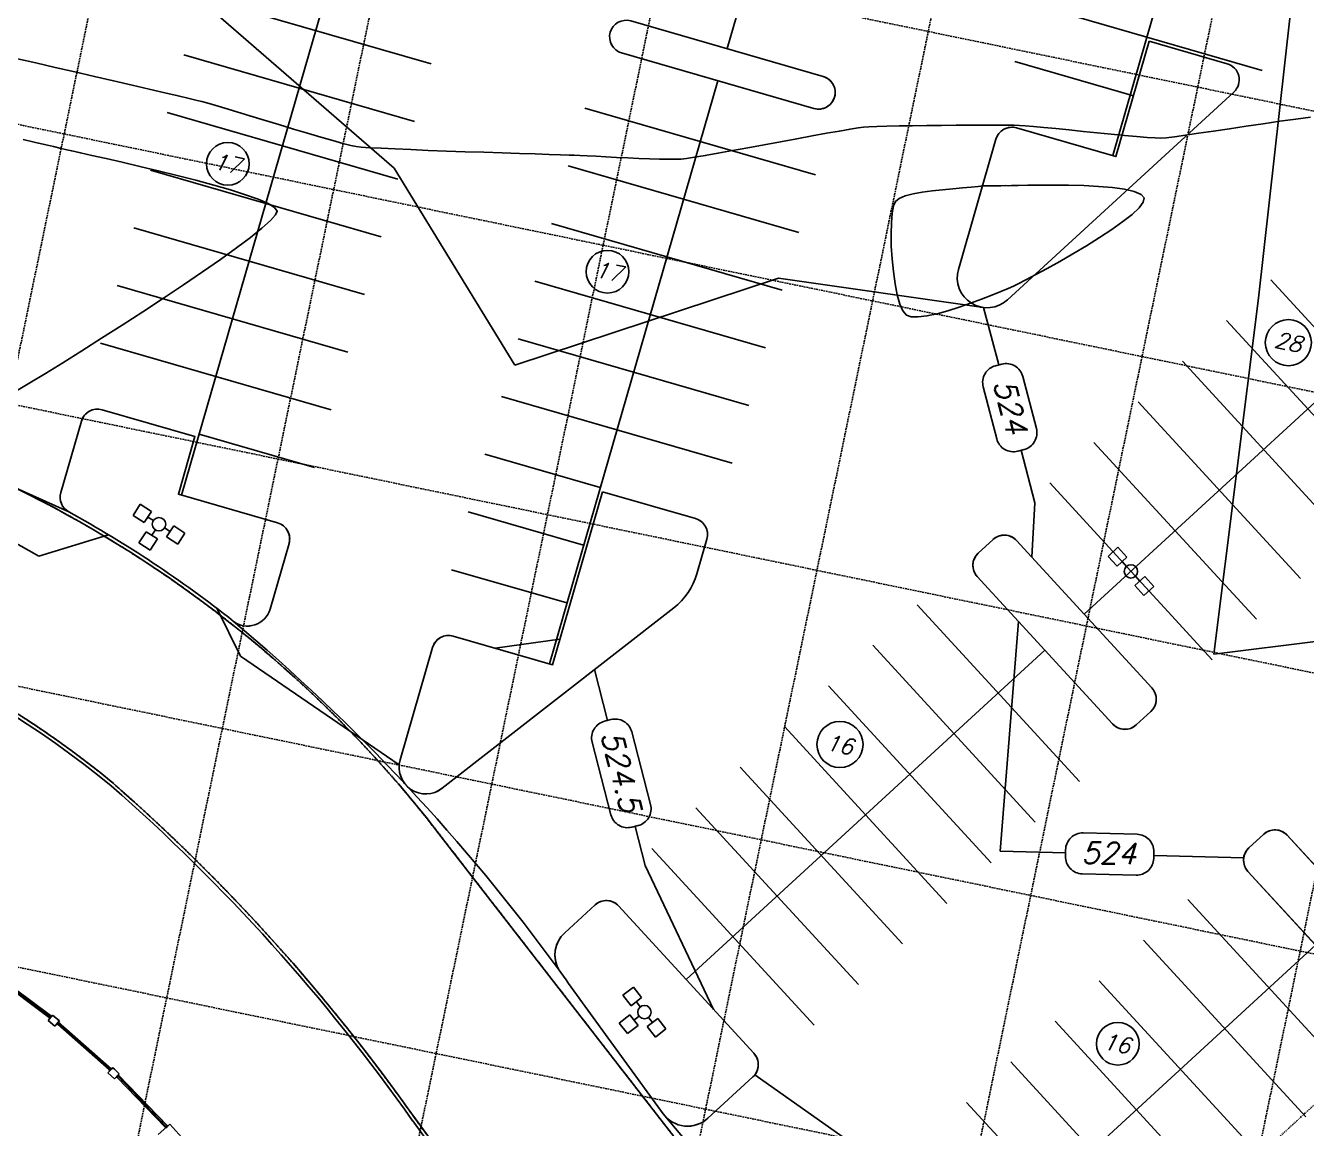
# Model space of a CAD drawing. Header units: inches. Extents: x 3071 to 5995, y 4947 to 7102.
# Drawn here: x 4341.5 to 4533.5, y 5998.1 to 6163.4 of the extents above; entities that cross this region are included whole.
import ezdxf

# ---------------------------------------------------------------- set-up
doc = ezdxf.new("R2010")
doc.units = ezdxf.units.IN
doc.header["$MEASUREMENT"] = 0
doc.linetypes.add('DIVIDE2', pattern=[0.625, 0.25, -0.125, 0, -0.125, 0, -0.125])
doc.linetypes.add('HIDDEN', pattern=[0.375, 0.25, -0.125])
for name, color, linetype in [('A-WALL', 77, 'Continuous'), ('BLDG-BOC', 4, 'Continuous'), ('BOC', 4, 'Continuous'), ('COUNT', 11, 'Continuous'), ('EC', 3, 'Continuous'), ('FIRELANE', 5, 'HIDDEN'), ('GRID', 254, 'HIDDEN'), ('hatch-ol', 7, 'Continuous'), ('LIGHTS', 7, 'Continuous'), ('PC', 43, 'Continuous'), ('STRIPING', 11, 'Continuous')]:
    doc.layers.add(name, color=color, linetype=linetype)
doc.styles.add('L60', font='SIMPLEX.shx', dxfattribs={"height": 2.4})
doc.styles.add('L80', font='simplex.shx', dxfattribs={"oblique": 15, "height": 4})

msp = doc.modelspace()

# ---------------------------------------------------------------- linework, layer by layer
at = {"layer": 'A-WALL', "color": 7}
for p, q in [((4345.01, 6014.74), (4336.77, 6020.92)), ((4336.84, 6021.28), (4345.37, 6014.88)), ((4336.87, 6021.05), (4345.11, 6014.87)), ((4345.21, 6015), (4336.97, 6021.18)), ((4345.53, 6015.07), (4344.87, 6014.26)), ((4345.9, 6013.43), (4344.87, 6014.26)), ((4345.21, 6015), (4345.01, 6014.74)), ((4345.01, 6014.74), (4345.14, 6014.64)), ((4345.14, 6014.64), (4345.34, 6014.9)), ((4345.34, 6014.9), (4345.21, 6015)), ((4345.37, 6014.88), (4345.53, 6015.07)), ((4345.53, 6015.07), (4346.56, 6014.23)), ((4346.56, 6014.23), (4345.9, 6013.43)), ((4346.4, 6014.04), (4346.18, 6013.79)), ((4346.18, 6013.79), (4346.31, 6013.68)), ((4346.31, 6013.68), (4346.53, 6013.93)), ((4354.01, 6006.85), (4346.31, 6013.68)), ((4346.56, 6014.23), (4346.4, 6014.04)), ((4346.4, 6014.04), (4354.37, 6006.98)), ((4346.53, 6013.93), (4346.4, 6014.04)), ((4346.42, 6013.81), (4354.12, 6006.97)), ((4346.53, 6013.93), (4354.23, 6007.1)), ((4354.57, 6007.2), (4353.85, 6006.44)), ((4354.81, 6005.53), (4353.85, 6006.44)), ((4354.23, 6007.1), (4354.01, 6006.85)), ((4354.01, 6006.85), (4354.14, 6006.74)), ((4354.14, 6006.74), (4354.36, 6006.99)), ((4354.36, 6006.99), (4354.23, 6007.1)), ((4354.37, 6006.98), (4354.57, 6007.2)), ((4354.57, 6007.2), (4355.53, 6006.28)), ((4355.53, 6006.28), (4354.81, 6005.53)), ((4355.36, 6006.1), (4355.12, 6005.86)), ((4355.53, 6006.28), (4355.36, 6006.1)), ((4355.36, 6006.1), (4362.82, 5998.43)), ((4355.48, 6005.98), (4355.36, 6006.1)), ((4355.12, 6005.86), (4355.24, 6005.74)), ((4355.24, 6005.74), (4355.48, 6005.98)), ((4362.41, 5998.28), (4355.24, 6005.74)), ((4355.36, 6005.86), (4362.53, 5998.4)), ((4355.48, 6005.98), (4362.65, 5998.51)), ((4361.4, 5997.17), (4363.14, 5998.73)), ((4362.65, 5998.51), (4362.41, 5998.28)), ((4362.53, 5998.16), (4362.77, 5998.39)), ((4362.77, 5998.39), (4362.65, 5998.51)), ((4362.82, 5998.43), (4363.14, 5998.73)), ((4363.14, 5998.73), (4365.37, 5996.25)), ((4363.14, 5998.73), (4365.37, 5996.25)), ((4362.41, 5998.28), (4362.53, 5998.16))]:
    msp.add_line(p, q, dxfattribs=at)
for start, end in [(50.6475, 51.1407), (46.2067, 46.6999)]:
    msp.add_arc((4248.44, 5894.57), 154.75, start, end, dxfattribs=at)
at = {"layer": 'BLDG-BOC', "color": 7}
msp.add_line((4418.58, 5973.02), (4399.53, 5999.22), dxfattribs=at)
for centre, radius, start, end in [((4264.91, 5941.35), 140.28, 50.4068, 84.3417), ((4166.03, 5834.56), 285.72, 35.1922, 48.7758), ((4166.03, 5834.56), 285.72, 35.1922, 48.7758)]:
    msp.add_arc(centre, radius, start, end, dxfattribs=at)
at = {"layer": 'BOC', "color": 7}
for p, q in [((4432.25, 6164.14), (4461.07, 6155.81)), ((4509.95, 6161.09), (4504.96, 6143.8)), ((4509.95, 6161.09), (4521.63, 6157.72)), ((4430.86, 6159.33), (4459.68, 6151.01)), ((4488.7, 6122.32), (4522.63, 6153.47)), ((4504.96, 6143.8), (4490.07, 6148.1)), ((4486.97, 6146.39), (4481.34, 6126.88)), ((4352.96, 6105.84), (4366.89, 6101.82)), ((4349.87, 6104.14), (4346.77, 6093.42)), ((4364.4, 6093.17), (4366.89, 6101.82)), ((4364.4, 6093.17), (4379.29, 6088.87)), ((4428, 6093.55), (4420.51, 6067.61)), ((4428, 6093.55), (4441.93, 6089.52)), ((4378.15, 6075.94), (4381, 6085.78)), ((4443.63, 6086.43), (4442.14, 6081.25)), ((4484.32, 6084.36), (4486.53, 6086.38)), ((4490.06, 6086.23), (4510.35, 6064.14)), ((4484.17, 6080.82), (4504.46, 6058.73)), ((4438.68, 6076.13), (4403.95, 6049.08)), ((4405.61, 6071.91), (4420.51, 6067.61)), ((4402.52, 6070.2), (4397.65, 6053.34)), ((4507.99, 6058.58), (4510.2, 6060.6)), ((4524.9, 6040.16), (4527.11, 6042.19)), ((4530.65, 6042.04), (4550.94, 6019.94)), ((4524.75, 6036.63), (4545.04, 6014.53)), ((4422.32, 6027.42), (4426.87, 6031.6)), ((4430.4, 6031.45), (4450.69, 6009.35)), ((4437.09, 6000.28), (4424.6, 6017.46)), ((4443.78, 5999.61), (4450.54, 6005.82))]:
    msp.add_line(p, q, dxfattribs=at)
for centre, radius, start, end in [((4431.55, 6161.74), 2.5, 73.894, 253.894), ((4520.94, 6155.32), 2.5, 312.5596, 73.894), ((4460.37, 6153.41), 2.5, 253.894, 73.894), ((4489.37, 6145.7), 2.5, 73.894, 163.894), ((4485.66, 6125.63), 4.5, 163.894, 312.5596), ((4352.27, 6103.44), 2.5, 73.894, 163.894), ((4349.17, 6092.72), 2.5, 163.894, 241.1062), ((4260.51, 5932.07), 181, 51.726, 61.1062), ((4378.59, 6086.47), 2.5, 343.894, 73.894), ((4441.23, 6087.12), 2.5, 343.894, 73.894), ((4488.22, 6084.54), 2.5, 42.5596, 132.5596), ((4486.01, 6082.51), 2.5, 132.5596, 222.5596), ((4432.53, 6084.02), 10, 307.9226, 343.894), ((4374.79, 6076.91), 3.5, 231.726, 343.894), ((4404.92, 6069.5), 2.5, 73.894, 163.894), ((4508.51, 6062.45), 2.5, 312.5596, 42.5596), ((4506.3, 6060.42), 2.5, 222.5596, 312.5596), ((4401.5, 6052.24), 4, 163.894, 307.9226), ((4528.8, 6040.35), 2.5, 42.5596, 132.5596), ((4526.59, 6038.32), 2.5, 132.5596, 222.5596), ((4428.56, 6029.76), 2.5, 42.5596, 132.5596), ((4425.36, 6024.11), 4.5, 132.5596, 216.164), ((4166.03, 5834.56), 316.72, 35.1922, 36.164), ((4448.85, 6007.66), 2.5, 312.5596, 42.5596), ((4440.73, 6002.92), 4.5, 216.032, 312.5596)]:
    msp.add_arc(centre, radius, start, end, dxfattribs=at)
at = {"layer": 'COUNT', "color": 7}
for centre, radius in [((4371.81, 6142.7), 3.2), ((4428.73, 6126.54), 3.2), ((4530.81, 6115.9), 3.46), ((4463.59, 6055.65), 3.46), ((4505.24, 6010.79), 3.2)]:
    msp.add_circle(centre, radius, dxfattribs=at)
at = {"layer": 'EC', "color": 44, "ltscale": 0.5, "flags": 128}
for points, elevation in [([(4534.15, 6149.7), (4531.93, 6149.42), (4529.53, 6149.09), (4527.03, 6148.72), (4524.48, 6148.35), (4521.98, 6147.98), (4519.58, 6147.62), (4517.35, 6147.29), (4515.38, 6147), (4513.73, 6146.78), (4512.48, 6146.63), (4511.69, 6146.57), (4510.85, 6146.59), (4509.62, 6146.67), (4508.06, 6146.79), (4506.25, 6146.96), (4504.26, 6147.15), (4502.16, 6147.36), (4500.03, 6147.58), (4497.93, 6147.79), (4495.95, 6147.99), (4494.14, 6148.17), (4492.58, 6148.32), (4491.35, 6148.42), (4490.51, 6148.48), (4489.71, 6148.5), (4488.51, 6148.51), (4486.98, 6148.51), (4485.17, 6148.51), (4483.16, 6148.51), (4481.01, 6148.49), (4478.8, 6148.47), (4476.59, 6148.45), (4474.45, 6148.42), (4472.44, 6148.39), (4470.63, 6148.35), (4469.09, 6148.3), (4467.9, 6148.26), (4467.1, 6148.21), (4466.32, 6148.1), (4465.1, 6147.91), (4463.5, 6147.63), (4461.58, 6147.29), (4459.43, 6146.9), (4457.1, 6146.47), (4454.68, 6146.02), (4452.21, 6145.56), (4449.78, 6145.11), (4447.46, 6144.69), (4445.3, 6144.3), (4443.39, 6143.96), (4441.79, 6143.69), (4440.56, 6143.51), (4439.78, 6143.42), (4438.96, 6143.39), (4437.86, 6143.39), (4436.53, 6143.42), (4435.04, 6143.47), (4433.44, 6143.53), (4431.78, 6143.6), (4430.11, 6143.68), (4428.51, 6143.76), (4427.02, 6143.84), (4425.69, 6143.91), (4424.59, 6143.96), (4423.76, 6144), (4422.99, 6144.03), (4421.7, 6144.07), (4419.98, 6144.12), (4417.9, 6144.19), (4415.52, 6144.26), (4412.93, 6144.35), (4410.2, 6144.44), (4407.39, 6144.53), (4404.58, 6144.63), (4401.85, 6144.73), (4399.26, 6144.84), (4396.89, 6144.94), (4394.81, 6145.04), (4393.09, 6145.13), (4391.81, 6145.23), (4391.04, 6145.31), (4390.25, 6145.48), (4389.06, 6145.78), (4387.54, 6146.2), (4385.75, 6146.72), (4383.76, 6147.3), (4381.64, 6147.93), (4379.45, 6148.59), (4377.26, 6149.25), (4375.14, 6149.9), (4373.16, 6150.5), (4371.37, 6151.04), (4369.86, 6151.49), (4368.68, 6151.84), (4367.9, 6152.06), (4367.2, 6152.23), (4366, 6152.52), (4364.36, 6152.9), (4362.35, 6153.37), (4360.03, 6153.91), (4357.46, 6154.51), (4354.7, 6155.14), (4351.81, 6155.81), (4348.86, 6156.49), (4345.91, 6157.16), (4343.03, 6157.83), (4340.27, 6158.46)], 523), ([(4340.15, 6108.66), (4342.15, 6109.86), (4344.48, 6111.28), (4347.09, 6112.89), (4349.91, 6114.66), (4352.89, 6116.55), (4355.96, 6118.52), (4359.07, 6120.54), (4362.16, 6122.57), (4365.17, 6124.58), (4368.03, 6126.53), (4370.7, 6128.39), (4373.11, 6130.13), (4375.2, 6131.69), (4376.92, 6133.06), (4378.2, 6134.2), (4378.99, 6135.06), (4379.22, 6135.62), (4378.83, 6136.15), (4377.85, 6136.75), (4376.37, 6137.39), (4374.46, 6138.08), (4372.21, 6138.79), (4369.7, 6139.52), (4367, 6140.25), (4364.2, 6140.97), (4361.38, 6141.67), (4358.62, 6142.33), (4355.98, 6142.94), (4353.57, 6143.49), (4351.45, 6143.96), (4349.71, 6144.35), (4348.42, 6144.64), (4347.67, 6144.82), (4346.83, 6145.03), (4345.7, 6145.3), (4344.33, 6145.63), (4342.79, 6145.98), (4341.15, 6146.36)], 524)]:
    msp.add_lwpolyline(points, dxfattribs=dict(at, elevation=elevation))
at = {"layer": 'EC', "color": 44, "ltscale": 0.5, "elevation": 524, "flags": 128}
msp.add_lwpolyline([(4485.09, 6139.39), (4484.32, 6139.29), (4483.25, 6139.19), (4481.95, 6139.09), (4480.5, 6138.97), (4478.96, 6138.83), (4477.41, 6138.67), (4475.91, 6138.46), (4474.54, 6138.21), (4473.37, 6137.9), (4472.47, 6137.52), (4471.91, 6137.08), (4471.62, 6136.4), (4471.41, 6135.3), (4471.29, 6133.88), (4471.25, 6132.21), (4471.28, 6130.37), (4471.4, 6128.46), (4471.59, 6126.55), (4471.85, 6124.73), (4472.17, 6123.08), (4472.57, 6121.69), (4473.03, 6120.65), (4473.54, 6120.03), (4474.27, 6119.77), (4475.33, 6119.75), (4476.63, 6119.91), (4478.14, 6120.23), (4479.77, 6120.68), (4481.47, 6121.22), (4483.18, 6121.81), (4484.83, 6122.42), (4486.36, 6123.01), (4487.7, 6123.56), (4488.79, 6124.03), (4489.58, 6124.37), (4490.32, 6124.74), (4491.46, 6125.32), (4492.93, 6126.1), (4494.64, 6127.03), (4496.53, 6128.08), (4498.52, 6129.23), (4500.54, 6130.43), (4502.51, 6131.66), (4504.36, 6132.87), (4506.01, 6134.04), (4507.4, 6135.13), (4508.44, 6136.11), (4509.06, 6136.94), (4509.19, 6137.6), (4508.72, 6138.13), (4507.71, 6138.56), (4506.24, 6138.9), (4504.42, 6139.15), (4502.35, 6139.32), (4500.13, 6139.44), (4497.86, 6139.5), (4495.64, 6139.52), (4493.57, 6139.51), (4491.75, 6139.49), (4490.29, 6139.46), (4489.28, 6139.44), (4488.83, 6139.43), (4488.38, 6139.44), (4487.72, 6139.43), (4486.96, 6139.42), (4486.2, 6139.41), (4485.54, 6139.4), (4485.09, 6139.39)], close=True, dxfattribs=at)
at = {"layer": 'FIRELANE', "color": 7}
msp.add_line((4418.99, 5973.32), (4399.93, 5999.52), dxfattribs=at)
at = {"layer": 'FIRELANE', "color": 7, "flags": 128}
msp.add_lwpolyline([(4580.51, 5841.27), (4446.4, 5987.31, -0.020748), (4442.68, 5991.72), (4403.12, 6042.71, 0.199871), (4282.45, 6111.23), (4260.71, 6113.89, -0.009278), (4254.48, 6114.77), (4159.67, 6129.97, -0.080749), (4109.56, 6146.59, 0.078412), (4047.37, 6167.53), (3998.1, 6175.9, -0.081157), (3964.7, 6187.35, 0.052793), (3939.25, 6197.71), (3767.89, 6247.21), (3707.24, 6260.07, -0.413143), (3691.42, 6284.31)], format="xyb", dxfattribs=at)
at = {"layer": 'FIRELANE', "color": 7}
for centre, radius, start, end in [((4264.91, 5941.33), 140.81, 50.4037, 84.3387), ((4166.03, 5834.56), 286.21, 35.1935, 48.7758)]:
    msp.add_arc(centre, radius, start, end, dxfattribs=at)
at = {"layer": 'GRID', "color": 253, "linetype": 'HIDDEN'}
for p, q in [((4489.15, 6833.94), (4197.04, 5419.87)), ((4529.55, 6825.6), (4237.44, 5411.52)), ((4569.94, 6817.25), (4277.84, 5403.18)), ((4610.34, 6808.91), (4318.24, 5394.83)), ((4650.74, 6800.56), (4358.63, 5386.49)), ((4691.13, 6792.22), (4399.03, 5378.14)), ((3305.31, 6404.55), (5809.93, 5887.18)), ((3296.96, 6364.16), (5801.58, 5846.78)), ((3288.62, 6323.76), (5793.24, 5806.38)), ((3280.27, 6283.36), (5784.89, 5765.99)), ((3271.93, 6242.97), (5776.55, 5725.59))]:
    msp.add_line(p, q, dxfattribs=at)
at = {"layer": 'hatch-ol', "linetype": 'Continuous'}
for points in [[(3707.24, 6260.07), (3767.89, 6247.21), (3939.25, 6197.71, -0.052793), (3964.7, 6187.35, 0.081157), (3998.1, 6175.9), (4047.37, 6167.53, -0.078412), (4109.56, 6146.59, 0.080749), (4159.67, 6129.97), (4254.48, 6114.77), (4282.45, 6111.23, -0.199871), (4403.12, 6042.71), (4442.68, 5991.72), (4580.51, 5841.27), (4586.82, 5847.48), (4596.31, 5776.65), (4577.08, 5799.6), (4570.27, 5807.21)], [(4570.27, 5807.21), (4424.3, 5967.02, -0.020748), (4418.98, 5973.33), (4399.93, 5999.52), (4399.93, 5999.51, 0.059339), (4354.65, 6049.83, 0.149176), (4278.81, 6081.45), (4257.06, 6084.11, -0.009278), (4249.73, 6085.15), (4154.92, 6100.35, -0.080749), (4095.67, 6120, 0.078412), (4042.35, 6137.95), (3993.08, 6146.32, -0.081157), (3950.52, 6160.91, 0.052793), (3930.92, 6168.89), (3760.61, 6218.09), (3709.67, 6228.89, 0.389071)], [(4458.04, 5975.37), (4437.09, 6000.28, 0.44799), (4443.78, 5999.61), (4450.54, 6005.82, 0.414214), (4450.69, 6009.35), (4430.4, 6031.45, 0.414214), (4426.87, 6031.6), (4422.32, 6027.42, 0.354953), (4421.49, 6021.81, 0.060739), (4372.62, 6074.16, 0.53265), (4378.15, 6075.94), (4381, 6085.78, 0.414214), (4379.29, 6088.87), (4364.4, 6093.17), (4366.89, 6101.82), (4352.96, 6105.84, 0.414214), (4349.87, 6104.14), (4346.77, 6093.42, 0.350255), (4347.97, 6090.53), (4320.7, 6102.77, 0.431271)]]:
    msp.add_lwpolyline(points, format="xyb", dxfattribs=at)
for points in [[(4430.86, 6159.33, -1), (4432.25, 6164.14), (4461.07, 6155.81, -1), (4459.68, 6151.01)], [(4509.95, 6161.09), (4504.96, 6143.8), (4490.07, 6148.1, 0.414214), (4486.97, 6146.39), (4481.34, 6126.88, 0.758118), (4488.7, 6122.32), (4522.63, 6153.47, 0.585139), (4521.63, 6157.72)], [(4428, 6093.55), (4441.93, 6089.52, -0.414214), (4443.63, 6086.43), (4442.14, 6081.25, -0.158256), (4438.68, 6076.13), (4403.95, 6049.08, -0.726734), (4397.65, 6053.34), (4402.52, 6070.2, -0.414214), (4405.61, 6071.91), (4420.51, 6067.61)], [(4510.35, 6064.14), (4490.06, 6086.23, 0.414214), (4486.53, 6086.38), (4484.32, 6084.36, 0.414214), (4484.17, 6080.82), (4504.46, 6058.73, 0.414214), (4507.99, 6058.58), (4510.2, 6060.6, 0.414214)], [(4530.65, 6042.04, 0.414214), (4527.11, 6042.19), (4524.9, 6040.16, 0.414214), (4524.75, 6036.63), (4545.04, 6014.53, 0.414214), (4548.58, 6014.38), (4550.79, 6016.41, 0.414214), (4550.94, 6019.94)]]:
    msp.add_lwpolyline(points, format="xyb", close=True, dxfattribs=at)
at = {"layer": 'LIGHTS', "color": 7}
for p, q in [((4358.7, 6091.67), (4357.61, 6089.99)), ((4360.38, 6090.59), (4358.7, 6091.67)), ((4359.29, 6088.91), (4360.38, 6090.59)), ((4357.61, 6089.99), (4359.29, 6088.91)), ((4360.66, 6089.22), (4359.84, 6089.75)), ((4359.59, 6087.56), (4358.5, 6085.88)), ((4361.27, 6086.48), (4359.59, 6087.56)), ((4360.96, 6087.84), (4360.43, 6087.02)), ((4362.34, 6088.14), (4363.16, 6087.61)), ((4362.62, 6086.77), (4363.7, 6088.45)), ((4364.3, 6085.68), (4362.62, 6086.77)), ((4363.7, 6088.45), (4365.38, 6087.36)), ((4365.38, 6087.36), (4364.3, 6085.68)), ((4358.5, 6085.88), (4360.18, 6084.79)), ((4360.18, 6084.79), (4361.27, 6086.48)), ((4505.25, 6085.22), (4503.78, 6083.86)), ((4506.61, 6083.74), (4505.25, 6085.22)), ((4503.78, 6083.86), (4505.13, 6082.39)), ((4505.13, 6082.39), (4506.61, 6083.74)), ((4506.53, 6082.35), (4505.87, 6083.07)), ((4507.88, 6080.87), (4508.54, 6080.16)), ((4507.81, 6079.48), (4509.28, 6080.83)), ((4509.16, 6078.01), (4507.81, 6079.48)), ((4510.63, 6079.36), (4509.16, 6078.01)), ((4509.28, 6080.83), (4510.63, 6079.36)), ((4432.62, 6019.28), (4431.04, 6018.06)), ((4431.04, 6018.06), (4432.27, 6016.48)), ((4432.27, 6016.48), (4433.85, 6017.7)), ((4433.85, 6017.7), (4432.62, 6019.28)), ((4433.65, 6016.32), (4433.06, 6017.09)), ((4432.09, 6015.11), (4430.51, 6013.88)), ((4430.51, 6013.88), (4431.74, 6012.3)), ((4433.32, 6013.53), (4432.09, 6015.11)), ((4433.48, 6014.92), (4432.71, 6014.32)), ((4434.69, 6013.35), (4436.27, 6014.58)), ((4434.88, 6014.74), (4435.48, 6013.97)), ((4436.27, 6014.58), (4437.49, 6013)), ((4431.74, 6012.3), (4433.32, 6013.53)), ((4435.91, 6011.77), (4434.69, 6013.35)), ((4437.49, 6013), (4435.91, 6011.77))]:
    msp.add_line(p, q, dxfattribs=at)
for centre in [(4361.5, 6088.68), (4507.21, 6081.61), (4434.27, 6015.53)]:
    msp.add_circle(centre, 1, dxfattribs=at)
at = {"layer": 'PC', "color": 44}
for p, q in [((4519.62, 6069.21), (4526.31, 6122.59)), ((4487.38, 6112.56), (4485.12, 6121.17)), ((4492.81, 6091.87), (4490.74, 6099.76)), ((4492.81, 6091.87), (4492.34, 6083.76)), ((4373.72, 6068.89), (4370.16, 6076.07)), ((4490.36, 6074.08), (4487.62, 6039.66)), ((4411.91, 6070.09), (4421.61, 6071.45))]:
    msp.add_line(p, q, dxfattribs=at)
for points in [[(4526.31, 6122.59), (4531.87, 6172.19)], [(4367.04, 6167.9), (4396.78, 6142.04)], [(4396.78, 6142.04), (4414.84, 6112.51)], [(4414.84, 6112.51), (4454.37, 6125.56)], [(4454.37, 6125.56), (4485.12, 6121.17)], [(4322.68, 6095.65), (4343.47, 6083.89)], [(4343.47, 6083.89), (4353.91, 6087.1)], [(4519.62, 6069.21), (4535.67, 6071.17)], [(4373.72, 6068.89), (4397.51, 6052.59)], [(4426.79, 6066.87), (4428.76, 6059.27)], [(4432.87, 6043.38), (4434.4, 6037.49)], [(4487.62, 6039.66), (4497.4, 6039.39)], [(4510.63, 6039.02), (4524.11, 6038.64)], [(4434.4, 6037.49), (4444.65, 6015.93)], [(4450.82, 6006.12), (4472.43, 5990.87)]]:
    msp.add_lwpolyline(points, dxfattribs=at)
for points in [[(4487.85, 6112.68), (4486.91, 6112.44, 0.414214), (4485.06, 6109.29), (4487.09, 6101.48, 0.414214), (4490.24, 6099.63), (4491.18, 6099.87, 0.414214), (4493.03, 6103.02), (4491, 6110.83, 0.414214)], [(4429.26, 6045.11, 0.414214), (4432.4, 6043.26), (4433.34, 6043.5, 0.414214), (4435.19, 6046.65), (4432.37, 6057.54, 0.414214), (4429.23, 6059.39), (4428.29, 6059.14, 0.414214), (4426.44, 6056)], [(4497.41, 6039.87, -0.414214), (4500.06, 6042.39), (4508.12, 6042.19, -0.414214), (4510.64, 6039.55), (4510.62, 6038.58, -0.414214), (4507.97, 6036.06), (4499.9, 6036.26, -0.414214), (4497.39, 6038.91)]]:
    msp.add_lwpolyline(points, format="xyb", close=True, dxfattribs=at)
at = {"layer": 'PC', "color": 44, "linetype": 'DIVIDE2'}
msp.add_lwpolyline([(4621.5, 6081.34), (4481.87, 5953.13)], dxfattribs=at)
at = {"layer": 'STRIPING', "color": 7}
for p, q in [((4446.66, 6159.98), (4474.4, 6256.05)), ((4504.48, 6143.94), (4532.22, 6240.01)), ((4364.88, 6093.04), (4387.62, 6171.82)), ((4367.7, 6167.68), (4402.28, 6157.7)), ((4526.9, 6156.72), (4492.32, 6166.7)), ((4500.21, 6075.19), (4593.39, 6160.75)), ((4365.2, 6159.04), (4399.79, 6149.05)), ((4507.59, 6152.92), (4489.82, 6158.06)), ((4420.02, 6067.74), (4445.27, 6155.17)), ((4362.7, 6150.39), (4397.29, 6140.4)), ((4425.34, 6151.04), (4459.93, 6141.05)), ((4422.84, 6142.39), (4457.43, 6132.41)), ((4360.21, 6141.74), (4394.79, 6131.76)), ((4357.71, 6133.1), (4392.3, 6123.11)), ((4420.35, 6133.75), (4454.93, 6123.76)), ((4417.85, 6125.1), (4452.44, 6115.11)), ((4528.18, 6125.3), (4552.53, 6098.79)), ((4355.21, 6124.45), (4389.8, 6114.46)), ((4521.55, 6119.22), (4545.9, 6092.7)), ((4352.72, 6115.8), (4387.3, 6105.82)), ((4415.35, 6116.45), (4449.94, 6106.46)), ((4514.92, 6113.13), (4539.27, 6086.61)), ((4412.86, 6107.81), (4447.44, 6097.82)), ((4508.29, 6107.04), (4532.64, 6080.52)), ((4367.51, 6102.16), (4384.81, 6097.17)), ((4501.66, 6100.95), (4526.01, 6074.44)), ((4410.36, 6099.16), (4427.65, 6094.16)), ((4495.03, 6094.87), (4519.38, 6068.35)), ((4407.86, 6090.51), (4425.16, 6085.52)), ((4405.37, 6081.86), (4422.66, 6076.87)), ((4475.15, 6076.61), (4499.5, 6050.09)), ((4440.55, 6020.4), (4494.32, 6069.78)), ((4468.52, 6070.52), (4492.87, 6044)), ((4461.89, 6064.43), (4486.24, 6037.91)), ((4455.26, 6058.34), (4479.61, 6031.83)), ((4448.63, 6052.26), (4472.98, 6025.74)), ((4442, 6046.17), (4466.35, 6019.65)), ((4435.37, 6040.08), (4459.72, 6013.57)), ((4515.73, 6032.41), (4540.08, 6005.89)), ((4474.87, 5970.46), (4534.9, 6025.58)), ((4509.1, 6026.32), (4533.45, 5999.81)), ((4502.47, 6020.24), (4526.82, 5993.72)), ((4495.84, 6014.15), (4520.19, 5987.63)), ((4489.21, 6008.06), (4513.56, 5981.55)), ((4482.58, 6001.97), (4506.93, 5975.46))]:
    msp.add_line(p, q, dxfattribs=at)

# ---------------------------------------------------------------- texts
at = {"layer": 'COUNT', "color": 7, "style": 'L60', "oblique": 15}
for s, p in [('17', (4369.49, 6142)), ('17', (4426.66, 6125.8)), ('28', (4528.57, 6115.24)), ('16', (4461.29, 6054.88)), ('16', (4502.86, 6010.06))]:
    msp.add_text(s, height=2.4, rotation=348.2726, dxfattribs=at).set_placement(p)
at = {"layer": 'PC', "color": 44, "style": 'L80', "oblique": 15}
for s, rotation, p in [('524', 284.7286, (4486.55, 6109.89)), ('524.5', 284.5224, (4427.71, 6057.19)), ('524', 358.7517, (4499.74, 6037.85))]:
    msp.add_text(s, height=3.2, rotation=rotation, dxfattribs=at).set_placement(p)

doc.saveas('drawing.dxf')
